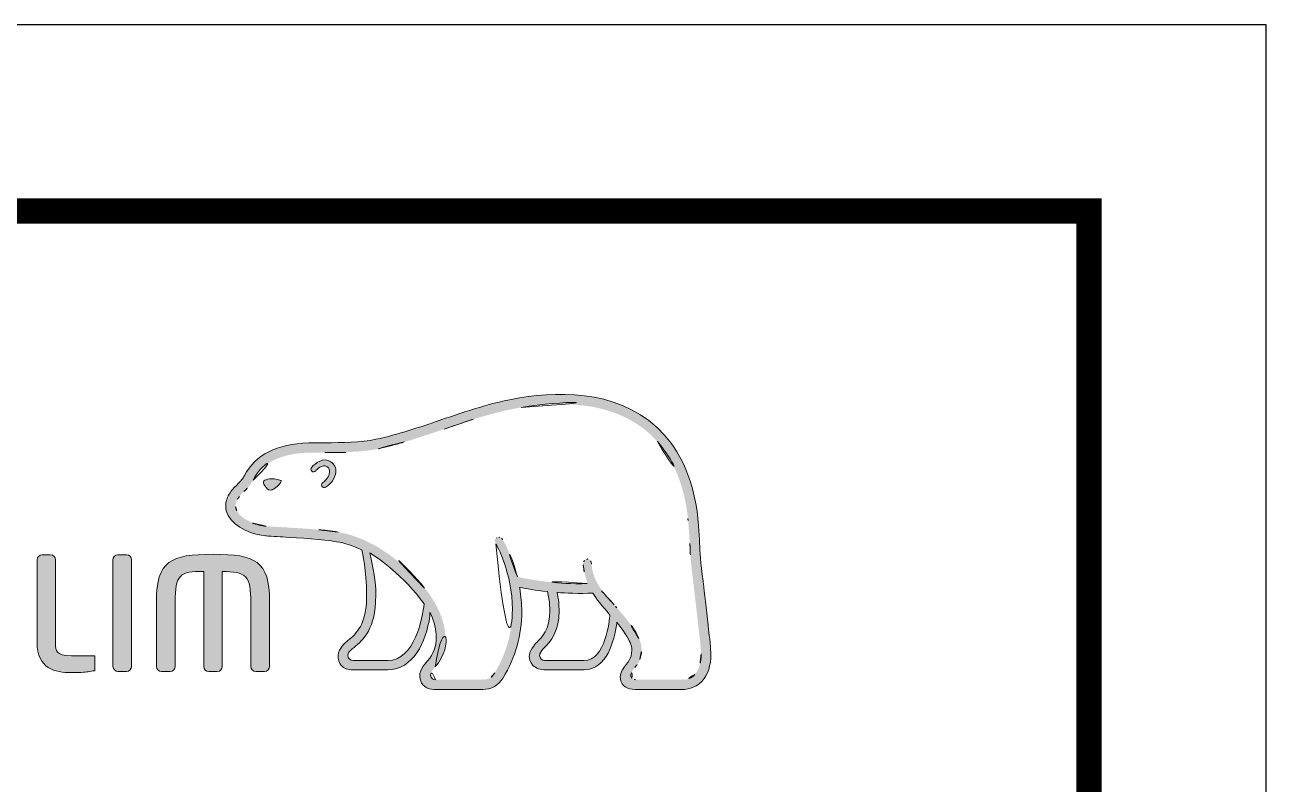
# Model space of a CAD drawing. Extents: x 16296675745 to 16296677675, y -37409619395 to -37409618123.
# Drawn here: x 16296677055 to 16296677128.8, y -37409618278.3 to -37409618233.2 of the extents above; entities that cross this region are included whole.
import ezdxf

# ---------------------------------------------------------------- set-up
doc = ezdxf.new("R2010")
doc.units = 0
doc.header["$LTSCALE"] = 10
doc.header["$MEASUREMENT"] = 0
doc.layers.get('0').update_dxf_attribs({"linetype": 'CONTINUOUS'})
doc.layers.add('레이어 1', color=7, linetype='CONTINUOUS', lineweight=0)

msp = doc.modelspace()

# ---------------------------------------------------------------- hatches: boundary and pattern name
at = {"layer": '레이어 1'}
h = msp.add_hatch(color=5, dxfattribs=at)
h.dxf.hatch_style = 1
edge = h.paths.add_edge_path(flags=16)
edge.add_spline(control_points=[(16296677094.864759, -37409618271.810341), (16296677094.58123, -37409618272.124207), (16296677094.22492, -37409618272.127022), (16296677094.209511, -37409618272.127022), (16296677094.209511, -37409618272.127022), (16296677091.355301, -37409618272.127022), (16296677091.355301, -37409618272.127022), (16296677091.250429, -37409618272.127022), (16296677091.1703, -37409618272.100723), (16296677091.11841, -37409618272.0495), (16296677091.0751, -37409618272.007072), (16296677091.05406, -37409618271.942543), (16296677091.05406, -37409618271.862587), (16296677091.05406, -37409618271.70163), (16296677091.171551, -37409618271.553642), (16296677091.296379, -37409618271.396538), (16296677091.412109, -37409618271.247864), (16296677091.522051, -37409618271.10688), (16296677091.58359, -37409618270.93364), (16296677091.73982, -37409618270.513184), (16296677091.72386, -37409618270.064636), (16296677091.5373, -37409618269.669434), (16296677091.200279, -37409618268.954376), (16296677090.700239, -37409618268.392593), (16296677090.21559, -37409618267.849716), (16296677090.21559, -37409618267.849716), (16296677090.05146, -37409618267.669479), (16296677090.05146, -37409618267.667717), (16296677089.42145, -37409618266.965683), (16296677088.770399, -37409618266.239388), (16296677088.71904, -37409618265.254677), (16296677088.707291, -37409618265.0597), (16296677088.61717, -37409618264.941872), (16296677088.4918, -37409618264.947144), (16296677088.4918, -37409618264.947144), (16296677088.30715, -37409618265.035843), (16296677088.303129, -37409618265.035843), (16296677088.253151, -37409618265.090919), (16296677088.225281, -37409618265.172951), (16296677088.225281, -37409618265.267311), (16296677088.225281, -37409618265.267311), (16296677088.226851, -37409618265.300613), (16296677088.226851, -37409618265.300972), (16296677088.2521, -37409618265.656914), (16296677088.336969, -37409618266.006187), (16296677088.486191, -37409618266.368782), (16296677088.486191, -37409618266.368782), (16296677088.50075, -37409618266.405273), (16296677088.50075, -37409618266.405273), (16296677088.50075, -37409618266.405273), (16296677088.462151, -37409618266.406662), (16296677088.462151, -37409618266.406662), (16296677086.629829, -37409618266.479263), (16296677084.833469, -37409618266.133492), (16296677084.30517, -37409618266.006187), (16296677083.97937, -37409618264.695343), (16296677083.450911, -37409618263.826347), (16296677083.42811, -37409618263.789528), (16296677083.387079, -37409618263.721497), (16296677083.321501, -37409618263.669228), (16296677083.258381, -37409618263.650993), (16296677083.258381, -37409618263.650993), (16296677083.104071, -37409618263.674141), (16296677083.08514, -37409618263.676598), (16296677083.07217, -37409618263.695877), (16296677083.04516, -37409618263.732353), (16296677082.98554, -37409618263.812317), (16296677082.98554, -37409618263.812317), (16296677082.978201, -37409618263.876488), (16296677082.978201, -37409618263.876488), (16296677082.978201, -37409618263.876488), (16296677083.02692, -37409618264.049019), (16296677083.02692, -37409618264.049019), (16296677083.0669, -37409618264.118111), (16296677084.00778, -37409618265.766327), (16296677084.00778, -37409618267.949333), (16296677084.00778, -37409618269.295952), (16296677083.65394, -37409618270.56646), (16296677082.956091, -37409618271.725143), (16296677082.789339, -37409618272.003212), (16296677082.569639, -37409618272.127022), (16296677082.242809, -37409618272.127022), (16296677082.242809, -37409618272.127022), (16296677079.42926, -37409618272.127022), (16296677079.42926, -37409618272.127022), (16296677079.335991, -37409618272.127022), (16296677079.141359, -37409618272.061432), (16296677079.141359, -37409618271.858017), (16296677079.141359, -37409618271.745811), (16296677079.24534, -37409618271.561699), (16296677079.418591, -37409618271.367783), (16296677080.59107, -37409618270.062187), (16296677079.914631, -37409618268.022957), (16296677078.790159, -37409618266.679497), (16296677077.704081, -37409618265.383728), (16296677075.931549, -37409618263.753036), (16296677073.65563, -37409618263.348), (16296677072.849051, -37409618263.207047), (16296677071.523661, -37409618263.128502), (16296677070.45318, -37409618263.064987), (16296677070.45318, -37409618263.064987), (16296677069.371161, -37409618263.000832), (16296677069.371161, -37409618263.000832), (16296677068.815849, -37409618262.958397), (16296677067.898121, -37409618262.616837), (16296677067.618799, -37409618262.08799), (16296677067.50079, -37409618261.86882), (16296677067.51412, -37409618261.6465), (16296677067.66209, -37409618261.390846), (16296677067.755211, -37409618261.236557), (16296677067.883039, -37409618261.103996), (16296677068.043831, -37409618260.942673), (16296677068.221609, -37409618260.762779), (16296677068.404499, -37409618260.576569), (16296677068.54689, -37409618260.331093), (16296677068.54689, -37409618260.331093), (16296677068.58773, -37409618260.254303), (16296677068.58773, -37409618260.254303), (16296677069.131121, -37409618259.214867), (16296677070.25049, -37409618258.666039), (16296677071.916059, -37409618258.621857), (16296677071.916059, -37409618258.621857), (16296677072.855379, -37409618258.611343), (16296677072.855379, -37409618258.611343), (16296677073.88673, -37409618258.606087), (16296677075.056971, -37409618258.600121), (16296677076.01852, -37409618258.393211), (16296677077.368999, -37409618258.102852), (16296677078.72386, -37409618257.639954), (16296677079.919519, -37409618257.23246), (16296677079.919519, -37409618257.23246), (16296677079.95775, -37409618257.219841), (16296677079.95775, -37409618257.219841), (16296677081.436581, -37409618256.714149), (16296677082.96591, -37409618256.191261), (16296677084.529249, -37409618255.936684), (16296677087.0312, -37409618255.52253), (16296677090.46701, -37409618255.536201), (16296677092.62863, -37409618257.962929), (16296677093.627741, -37409618259.086487), (16296677094.24317, -37409618260.631622), (16296677094.454981, -37409618262.556534), (16296677094.454981, -37409618262.556534), (16296677094.44693, -37409618262.550209), (16296677094.439541, -37409618262.543556), (16296677094.45672, -37409618262.581749), (16296677094.47287, -37409618262.797798), (16296677094.561939, -37409618264.022377), (16296677094.58754, -37409618264.611168), (16296677094.614559, -37409618265.219948), (16296677094.76849, -37409618266.34951), (16296677094.76849, -37409618266.34951), (16296677095.204741, -37409618270.127052), (16296677095.204741, -37409618270.127052), (16296677095.204741, -37409618270.127052), (16296677095.2307, -37409618270.586113), (16296677095.2307, -37409618270.586113), (16296677095.2307, -37409618271.128273), (16296677095.10796, -37409618271.540321), (16296677094.864759, -37409618271.810341)], knot_values=[0, 0, 0, 0, 1, 1, 1, 2, 2, 2, 3, 3, 3, 4, 4, 4, 5, 5, 5, 6, 6, 6, 7, 7, 7, 8, 8, 8, 9, 9, 9, 10, 10, 10, 11, 11, 11, 12, 12, 12, 13, 13, 13, 14, 14, 14, 15, 15, 15, 16, 16, 16, 17, 17, 17, 18, 18, 18, 19, 19, 19, 20, 20, 20, 21, 21, 21, 22, 22, 22, 23, 23, 23, 24, 24, 24, 25, 25, 25, 26, 26, 26, 27, 27, 27, 28, 28, 28, 29, 29, 29, 30, 30, 30, 31, 31, 31, 32, 32, 32, 33, 33, 33, 34, 34, 34, 35, 35, 35, 36, 36, 36, 37, 37, 37, 38, 38, 38, 39, 39, 39, 40, 40, 40, 41, 41, 41, 42, 42, 42, 43, 43, 43, 44, 44, 44, 45, 45, 45, 46, 46, 46, 47, 47, 47, 48, 48, 48, 49, 49, 49, 50, 50, 50, 51, 51, 51, 52, 52, 52, 53, 53, 53, 53], degree=3, periodic=0)
edge = h.paths.add_edge_path(flags=16)
edge.add_spline(control_points=[(16296677088.266661, -37409618270.99395), (16296677088.266661, -37409618270.99395), (16296677085.938299, -37409618270.99395), (16296677085.938299, -37409618270.99395), (16296677085.766109, -37409618270.99395), (16296677085.630051, -37409618270.856483), (16296677085.630051, -37409618270.681129), (16296677085.630051, -37409618270.558746), (16296677085.7363, -37409618270.403053), (16296677085.83679, -37409618270.296089), (16296677086.310381, -37409618269.842659), (16296677086.79484, -37409618269.218452), (16296677086.79484, -37409618268.033493), (16296677086.79484, -37409618268.033493), (16296677086.76486, -37409618267.495193), (16296677086.76486, -37409618267.493103), (16296677086.76486, -37409618267.493103), (16296677086.679279, -37409618266.969513), (16296677086.679279, -37409618266.969513), (16296677086.679279, -37409618266.969513), (16296677086.673321, -37409618266.936531), (16296677086.673321, -37409618266.936531), (16296677086.673321, -37409618266.936531), (16296677086.70768, -37409618266.939003), (16296677086.70768, -37409618266.939003), (16296677087.14184, -37409618266.970207), (16296677087.986641, -37409618267.017212), (16296677088.793209, -37409618266.978981), (16296677088.997999, -37409618267.304764), (16296677089.327999, -37409618267.723824), (16296677089.809839, -37409618268.28212), (16296677089.787729, -37409618268.559868), (16296677089.557699, -37409618270.99395), (16296677088.266661, -37409618270.99395)], knot_values=[0, 0, 0, 0, 1, 1, 1, 2, 2, 2, 3, 3, 3, 4, 4, 4, 5, 5, 5, 6, 6, 6, 7, 7, 7, 8, 8, 8, 9, 9, 9, 10, 10, 10, 11, 11, 11, 11], degree=3, periodic=0)
edge = h.paths.add_edge_path(flags=16)
edge.add_spline(control_points=[(16296677076.583469, -37409618270.99395), (16296677076.583469, -37409618270.99395), (16296677074.5397, -37409618270.99395), (16296677074.5397, -37409618270.99395), (16296677074.38645, -37409618270.99395), (16296677074.221621, -37409618270.867699), (16296677074.221621, -37409618270.681129), (16296677074.221621, -37409618270.567886), (16296677074.31665, -37409618270.427597), (16296677074.489901, -37409618270.288368), (16296677075.007151, -37409618269.87632), (16296677075.79093, -37409618269.2528), (16296677075.875799, -37409618267.531288), (16296677075.875799, -37409618267.531288), (16296677075.887541, -37409618267.061729), (16296677075.887541, -37409618267.061729), (16296677075.887541, -37409618266.329514), (16296677075.719749, -37409618265.445457), (16296677075.560551, -37409618264.655357), (16296677075.560551, -37409618264.655357), (16296677075.53458, -37409618264.574707), (16296677075.53458, -37409618264.574707), (16296677075.53458, -37409618264.574707), (16296677075.60157, -37409618264.626961), (16296677075.60157, -37409618264.626961), (16296677075.9063, -37409618264.814568), (16296677077.57556, -37409618265.945869), (16296677078.76018, -37409618267.617241), (16296677078.66198, -37409618268.408363), (16296677078.21591, -37409618270.99395), (16296677076.583469, -37409618270.99395)], knot_values=[0, 0, 0, 0, 1, 1, 1, 2, 2, 2, 3, 3, 3, 4, 4, 4, 5, 5, 5, 6, 6, 6, 7, 7, 7, 8, 8, 8, 9, 9, 9, 10, 10, 10, 10], degree=3, periodic=0)
edge = h.paths.add_edge_path()
edge.add_spline(control_points=[(16296677095.78163, -37409618270.069908), (16296677095.780899, -37409618270.064636), (16296677095.347469, -37409618266.270958), (16296677095.347469, -37409618266.270958), (16296677095.187019, -37409618265.137199), (16296677095.163879, -37409618264.532623), (16296677095.143021, -37409618263.99678), (16296677095.143021, -37409618263.99678), (16296677095.03573, -37409618262.499001), (16296677095.03573, -37409618262.497948), (16296677094.80743, -37409618260.447868), (16296677094.14394, -37409618258.791939), (16296677093.062771, -37409618257.581032), (16296677090.727221, -37409618254.956863), (16296677087.08135, -37409618254.929153), (16296677084.432989, -37409618255.365761), (16296677082.8088, -37409618255.634392), (16296677081.25633, -37409618256.164284), (16296677079.75539, -37409618256.677673), (16296677079.75539, -37409618256.677673), (16296677079.70701, -37409618256.694847), (16296677079.70701, -37409618256.694847), (16296677078.53364, -37409618257.094971), (16296677077.20207, -37409618257.550529), (16296677075.895439, -37409618257.828941), (16296677074.99769, -37409618258.020767), (16296677073.8734, -37409618258.029549), (16296677072.88026, -37409618258.034813), (16296677072.88026, -37409618258.034813), (16296677071.897301, -37409618258.04673), (16296677071.897301, -37409618258.04673), (16296677070.00853, -37409618258.093384), (16296677068.722031, -37409618258.747414), (16296677068.072229, -37409618259.989883), (16296677068.072229, -37409618259.989883), (16296677068.04295, -37409618260.04351), (16296677068.04295, -37409618260.04351), (16296677067.935459, -37409618260.23185), (16296677067.776079, -37409618260.391762), (16296677067.63335, -37409618260.534843), (16296677067.476061, -37409618260.693352), (16296677067.2988, -37409618260.871132), (16296677067.163429, -37409618261.101181), (16296677067.027531, -37409618261.331596), (16296677066.95899, -37409618261.56514), (16296677066.95899, -37409618261.794479), (16296677066.95899, -37409618261.987358), (16296677067.00737, -37409618262.176727), (16296677067.10453, -37409618262.357674), (16296677067.50605, -37409618263.115868), (16296677068.651381, -37409618263.525093), (16296677069.33485, -37409618263.573837), (16296677069.33485, -37409618263.573837), (16296677070.34096, -37409618263.636978), (16296677070.364981, -37409618263.639076), (16296677071.37093, -37409618263.695877), (16296677072.748581, -37409618263.77549), (16296677073.552879, -37409618263.917519), (16296677074.023149, -37409618264.000633), (16296677074.557581, -37409618264.169296), (16296677075.04994, -37409618264.401123), (16296677075.085011, -37409618264.528763), (16296677075.340651, -37409618265.665337), (16296677075.340651, -37409618267.062439), (16296677075.340651, -37409618267.062439), (16296677075.32979, -37409618267.505707), (16296677075.32979, -37409618267.505707), (16296677075.255619, -37409618268.97892), (16296677074.61334, -37409618269.493721), (16296677074.142719, -37409618269.870361), (16296677074.09502, -37409618269.90789), (16296677073.675619, -37409618270.256111), (16296677073.645451, -37409618270.675179), (16296677073.624069, -37409618270.912239), (16296677073.69191, -37409618271.128273), (16296677073.83588, -37409618271.283623), (16296677073.99192, -37409618271.451942), (16296677074.22917, -37409618271.537148), (16296677074.5397, -37409618271.537148), (16296677074.5397, -37409618271.537148), (16296677076.583469, -37409618271.537148), (16296677076.583469, -37409618271.537148), (16296677078.113171, -37409618271.537148), (16296677078.86993, -37409618269.890007), (16296677079.100149, -37409618268.346992), (16296677079.100149, -37409618268.346992), (16296677079.104891, -37409618268.129921), (16296677079.104891, -37409618268.129921), (16296677079.104891, -37409618268.129921), (16296677079.16802, -37409618268.238617), (16296677079.16802, -37409618268.238617), (16296677079.36421, -37409618268.675217), (16296677079.482241, -37409618269.197052), (16296677079.482241, -37409618269.590149), (16296677079.482241, -37409618270.141792), (16296677079.31144, -37409618270.623627), (16296677078.987049, -37409618270.982719), (16296677078.90518, -37409618271.063744), (16296677078.496099, -37409618271.487709), (16296677078.496099, -37409618271.910988), (16296677078.496099, -37409618271.910988), (16296677078.49979, -37409618271.980782), (16296677078.49979, -37409618271.980782), (16296677078.557819, -37409618272.480858), (16296677078.9625, -37409618272.704231), (16296677079.33844, -37409618272.704231), (16296677079.33844, -37409618272.704231), (16296677082.242809, -37409618272.704231), (16296677082.242809, -37409618272.704231), (16296677082.767071, -37409618272.704231), (16296677083.1849, -37409618272.468208), (16296677083.453341, -37409618272.022873), (16296677084.19244, -37409618270.795807), (16296677084.56695, -37409618269.463219), (16296677084.56695, -37409618268.063293), (16296677084.56695, -37409618267.626343), (16296677084.525749, -37409618267.159927), (16296677084.445089, -37409618266.675987), (16296677084.445089, -37409618266.675987), (16296677084.43808, -37409618266.637413), (16296677084.43808, -37409618266.637413), (16296677084.43808, -37409618266.637413), (16296677084.47665, -37409618266.645477), (16296677084.47665, -37409618266.645477), (16296677084.82609, -37409618266.713158), (16296677085.38825, -37409618266.810654), (16296677086.082939, -37409618266.885689), (16296677086.082939, -37409618266.885689), (16296677086.10313, -37409618266.888153), (16296677086.10313, -37409618266.888153), (16296677086.10313, -37409618266.888153), (16296677086.196581, -37409618267.420502), (16296677086.196581, -37409618267.420502), (16296677086.196581, -37409618267.420502), (16296677086.217079, -37409618267.54673), (16296677086.217079, -37409618267.548843), (16296677086.217079, -37409618267.548843), (16296677086.244789, -37409618268.019814), (16296677086.244789, -37409618268.019814), (16296677086.244789, -37409618269.15007), (16296677085.73138, -37409618269.641724), (16296677085.4554, -37409618269.905434), (16296677085.45154, -37409618269.908943), (16296677085.0665, -37409618270.300293), (16296677085.024771, -37409618270.647469), (16296677085.024771, -37409618270.647469), (16296677085.01144, -37409618270.754089), (16296677085.01144, -37409618270.754089), (16296677085.01144, -37409618270.863152), (16296677085.03948, -37409618271.077057), (16296677085.230261, -37409618271.274147), (16296677085.398239, -37409618271.44915), (16296677085.658279, -37409618271.537148), (16296677086.004049, -37409618271.537148), (16296677086.004049, -37409618271.537148), (16296677088.266661, -37409618271.537148), (16296677088.266661, -37409618271.537148), (16296677089.64081, -37409618271.537148), (16296677090.05444, -37409618269.790062), (16296677090.221189, -37409618268.810944), (16296677090.221189, -37409618268.810944), (16296677090.22892, -37409618268.709953), (16296677090.22892, -37409618268.709953), (16296677090.22892, -37409618268.709953), (16296677090.28326, -37409618268.783943), (16296677090.28326, -37409618268.783943), (16296677090.600109, -37409618269.188637), (16296677090.878019, -37409618269.638557), (16296677091.011789, -37409618269.918419), (16296677091.082109, -37409618270.063927), (16296677091.119989, -37409618270.225609), (16296677091.119989, -37409618270.387627), (16296677091.119989, -37409618270.387627), (16296677091.06879, -37409618270.715157), (16296677091.06879, -37409618270.715157), (16296677091.015841, -37409618270.892952), (16296677090.894501, -37409618271.056717), (16296677090.775801, -37409618271.215233), (16296677090.601669, -37409618271.441422), (16296677090.422119, -37409618271.676033), (16296677090.422119, -37409618271.960777), (16296677090.422119, -37409618271.960777), (16296677090.438971, -37409618272.117538), (16296677090.438971, -37409618272.117538), (16296677090.521709, -37409618272.495567), (16296677090.828051, -37409618272.704231), (16296677091.30094, -37409618272.704231), (16296677091.30094, -37409618272.704231), (16296677094.208111, -37409618272.704231), (16296677094.208111, -37409618272.704231), (16296677094.27191, -37409618272.704231), (16296677094.84004, -37409618272.690208), (16296677095.28504, -37409618272.208717), (16296677095.64028, -37409618271.824028), (16296677095.81283, -37409618271.295174), (16296677095.81283, -37409618270.593117), (16296677095.81283, -37409618270.593117), (16296677095.781969, -37409618270.072357), (16296677095.78163, -37409618270.069908)], knot_values=[0, 0, 0, 0, 1, 1, 1, 2, 2, 2, 3, 3, 3, 4, 4, 4, 5, 5, 5, 6, 6, 6, 7, 7, 7, 8, 8, 8, 9, 9, 9, 10, 10, 10, 11, 11, 11, 12, 12, 12, 13, 13, 13, 14, 14, 14, 15, 15, 15, 16, 16, 16, 17, 17, 17, 18, 18, 18, 19, 19, 19, 20, 20, 20, 21, 21, 21, 22, 22, 22, 23, 23, 23, 24, 24, 24, 25, 25, 25, 26, 26, 26, 27, 27, 27, 28, 28, 28, 29, 29, 29, 30, 30, 30, 31, 31, 31, 32, 32, 32, 33, 33, 33, 34, 34, 34, 35, 35, 35, 36, 36, 36, 37, 37, 37, 38, 38, 38, 39, 39, 39, 40, 40, 40, 41, 41, 41, 42, 42, 42, 43, 43, 43, 44, 44, 44, 45, 45, 45, 46, 46, 46, 47, 47, 47, 48, 48, 48, 49, 49, 49, 50, 50, 50, 51, 51, 51, 52, 52, 52, 53, 53, 53, 54, 54, 54, 55, 55, 55, 56, 56, 56, 57, 57, 57, 58, 58, 58, 59, 59, 59, 60, 60, 60, 61, 61, 61, 62, 62, 62, 63, 63, 63, 64, 64, 64, 65, 65, 65, 66, 66, 66, 66], degree=3, periodic=0)
edge = h.paths.add_edge_path(flags=0)
edge.add_spline(control_points=[(16296677069.28541, -37409618260.258842), (16296677069.28541, -37409618260.258842), (16296677069.70833, -37409618260.067734), (16296677070.23226, -37409618260.269707), (16296677070.23226, -37409618260.269707), (16296677070.297131, -37409618260.297417), (16296677070.21262, -37409618260.417007), (16296677069.9575, -37409618260.759972), (16296677069.70606, -37409618260.833977), (16296677069.70606, -37409618260.833977), (16296677069.70606, -37409618260.833977), (16296677069.52389, -37409618260.89814), (16296677069.42149, -37409618260.773987), (16296677069.214581, -37409618260.531326), (16296677069.208269, -37409618260.390007), (16296677069.208269, -37409618260.390007), (16296677069.208269, -37409618260.390007), (16296677069.186871, -37409618260.285149), (16296677069.28541, -37409618260.258842)], knot_values=[0, 0, 0, 0, 1, 1, 1, 2, 2, 2, 3, 3, 3, 4, 4, 4, 5, 5, 5, 6, 6, 6, 6], degree=3, periodic=0)
edge = h.paths.add_edge_path(flags=0)
edge.add_spline(control_points=[(16296677072.07633, -37409618259.481033), (16296677072.01302, -37409618259.550117), (16296677072.00812, -37409618259.665154), (16296677072.07633, -37409618259.725807), (16296677072.14156, -37409618259.784721), (16296677072.254641, -37409618259.769287), (16296677072.31777, -37409618259.699867), (16296677072.351431, -37409618259.665154), (16296677072.69861, -37409618259.25309), (16296677072.9981, -37409618259.463837), (16296677073.1075, -37409618259.542412), (16296677073.15275, -37409618259.653923), (16296677073.13662, -37409618259.798042), (16296677073.111019, -37409618260.029137), (16296677072.910601, -37409618260.291473), (16296677072.77051, -37409618260.381233), (16296677072.692129, -37409618260.428932), (16296677072.640409, -37409618260.531326), (16296677072.67757, -37409618260.614098), (16296677072.714399, -37409618260.696503), (16296677072.81925, -37409618260.721062), (16296677072.90341, -37409618260.68177), (16296677073.15414, -37409618260.561836), (16296677073.470301, -37409618260.161362), (16296677073.513611, -37409618259.787888), (16296677073.542351, -37409618259.527679), (16296677073.42557, -37409618259.315163), (16296677073.217621, -37409618259.171753), (16296677072.77051, -37409618258.85437), (16296677072.26376, -37409618259.27903), (16296677072.07633, -37409618259.481033)], knot_values=[0, 0, 0, 0, 1, 1, 1, 2, 2, 2, 3, 3, 3, 4, 4, 4, 5, 5, 5, 6, 6, 6, 7, 7, 7, 8, 8, 8, 9, 9, 9, 10, 10, 10, 10], degree=3, periodic=0)
edge = h.paths.add_edge_path(flags=0)
edge.add_spline(control_points=[(16296677072.019159, -37409618259.790688), (16296677072.019159, -37409618259.790688), (16296677072.019159, -37409618259.790688), (16296677072.019159, -37409618259.790688), (16296677072.019159, -37409618259.790688), (16296677072.019159, -37409618259.790688), (16296677072.019159, -37409618259.790688)], knot_values=[0, 0, 0, 0, 1, 1, 1, 2, 2, 2, 2], degree=3, periodic=0)
h = msp.add_hatch(color=5, dxfattribs=at)
h.dxf.hatch_style = 2
edge = h.paths.add_edge_path()
edge.add_spline(control_points=[(16296677072.07633, -37409618259.481033), (16296677072.01302, -37409618259.550117), (16296677072.00812, -37409618259.665154), (16296677072.07633, -37409618259.725807), (16296677072.14156, -37409618259.784721), (16296677072.254641, -37409618259.769287), (16296677072.31777, -37409618259.699867), (16296677072.351431, -37409618259.665154), (16296677072.69861, -37409618259.25309), (16296677072.9981, -37409618259.463837), (16296677073.1075, -37409618259.542412), (16296677073.15275, -37409618259.653923), (16296677073.13662, -37409618259.798042), (16296677073.111019, -37409618260.029137), (16296677072.910601, -37409618260.291473), (16296677072.77051, -37409618260.381233), (16296677072.692129, -37409618260.428932), (16296677072.640409, -37409618260.531326), (16296677072.67757, -37409618260.614098), (16296677072.714399, -37409618260.696503), (16296677072.81925, -37409618260.721062), (16296677072.90341, -37409618260.68177), (16296677073.15414, -37409618260.561836), (16296677073.470301, -37409618260.161362), (16296677073.513611, -37409618259.787888), (16296677073.542351, -37409618259.527679), (16296677073.42557, -37409618259.315163), (16296677073.217621, -37409618259.171753), (16296677072.77051, -37409618258.85437), (16296677072.26376, -37409618259.27903), (16296677072.07633, -37409618259.481033)], knot_values=[0, 0, 0, 0, 1, 1, 1, 2, 2, 2, 3, 3, 3, 4, 4, 4, 5, 5, 5, 6, 6, 6, 7, 7, 7, 8, 8, 8, 9, 9, 9, 10, 10, 10, 10], degree=3, periodic=0)
h = msp.add_hatch(color=5, dxfattribs=at)
h.dxf.hatch_style = 2
edge = h.paths.add_edge_path()
edge.add_spline(control_points=[(16296677069.28541, -37409618260.258842), (16296677069.28541, -37409618260.258842), (16296677069.70833, -37409618260.067734), (16296677070.23226, -37409618260.269707), (16296677070.23226, -37409618260.269707), (16296677070.297131, -37409618260.297417), (16296677070.21262, -37409618260.417007), (16296677069.9575, -37409618260.759972), (16296677069.70606, -37409618260.833977), (16296677069.70606, -37409618260.833977), (16296677069.70606, -37409618260.833977), (16296677069.52389, -37409618260.89814), (16296677069.42149, -37409618260.773987), (16296677069.214581, -37409618260.531326), (16296677069.208269, -37409618260.390007), (16296677069.208269, -37409618260.390007), (16296677069.208269, -37409618260.390007), (16296677069.186871, -37409618260.285149), (16296677069.28541, -37409618260.258842)], knot_values=[0, 0, 0, 0, 1, 1, 1, 2, 2, 2, 3, 3, 3, 4, 4, 4, 5, 5, 5, 6, 6, 6, 6], degree=3, periodic=0)
h = msp.add_hatch(color=5, dxfattribs=at)
h.dxf.hatch_style = 2
edge = h.paths.add_edge_path()
edge.add_spline(control_points=[(16296677056.05484, -37409618264.69886), (16296677055.88459, -37409618264.69886), (16296677055.74029, -37409618264.839478), (16296677055.74029, -37409618265.006393), (16296677055.74029, -37409618265.006393), (16296677055.74029, -37409618269.900543), (16296677055.74029, -37409618269.900543), (16296677055.74029, -37409618271.496483), (16296677056.82951, -37409618271.70163), (16296677057.77775, -37409618271.70163), (16296677058.473511, -37409618271.70163), (16296677058.65201, -37409618271.672157), (16296677058.858021, -37409618271.637787), (16296677058.858021, -37409618271.637787), (16296677058.978149, -37409618271.618874), (16296677058.978149, -37409618271.618874), (16296677058.976391, -37409618271.619583), (16296677059.137171, -37409618271.599586), (16296677059.137171, -37409618271.599586), (16296677059.137171, -37409618271.599586), (16296677059.184879, -37409618271.593269), (16296677059.184879, -37409618271.593269), (16296677059.184879, -37409618271.593269), (16296677059.184879, -37409618270.709541), (16296677059.184879, -37409618270.709541), (16296677059.184879, -37409618270.709541), (16296677057.788271, -37409618270.709541), (16296677057.788271, -37409618270.709541), (16296677056.843531, -37409618270.709541), (16296677056.843531, -37409618270.352913), (16296677056.843531, -37409618270.00679), (16296677056.843531, -37409618270.00679), (16296677056.843531, -37409618265.006393), (16296677056.843531, -37409618265.006393), (16296677056.843531, -37409618264.839478), (16296677056.700451, -37409618264.69886), (16296677056.53072, -37409618264.69886), (16296677056.53072, -37409618264.69886), (16296677056.05484, -37409618264.69886), (16296677056.05484, -37409618264.69886)], knot_values=[0, 0, 0, 0, 1, 1, 1, 2, 2, 2, 3, 3, 3, 4, 4, 4, 5, 5, 5, 6, 6, 6, 7, 7, 7, 8, 8, 8, 9, 9, 9, 10, 10, 10, 11, 11, 11, 12, 12, 12, 13, 13, 13, 13], degree=3, periodic=0)
h = msp.add_hatch(color=5, dxfattribs=at)
h.dxf.hatch_style = 2
edge = h.paths.add_edge_path()
edge.add_spline(control_points=[(16296677060.550249, -37409618264.69886), (16296677060.366501, -37409618264.69886), (16296677060.256729, -37409618264.850693), (16296677060.256729, -37409618264.997276), (16296677060.256729, -37409618264.997276), (16296677060.256729, -37409618271.333076), (16296677060.256729, -37409618271.333076), (16296677060.256729, -37409618271.501732), (16296677060.388599, -37409618271.638847), (16296677060.550249, -37409618271.638847), (16296677060.550249, -37409618271.638847), (16296677061.06435, -37409618271.638847), (16296677061.06435, -37409618271.638847), (16296677061.248461, -37409618271.638847), (16296677061.3584, -37409618271.483856), (16296677061.3584, -37409618271.333076), (16296677061.3584, -37409618271.333076), (16296677061.3584, -37409618264.997276), (16296677061.3584, -37409618264.997276), (16296677061.3584, -37409618264.829987), (16296677061.22954, -37409618264.69886), (16296677061.06435, -37409618264.69886), (16296677061.06435, -37409618264.69886), (16296677060.550249, -37409618264.69886), (16296677060.550249, -37409618264.69886)], knot_values=[0, 0, 0, 0, 1, 1, 1, 2, 2, 2, 3, 3, 3, 4, 4, 4, 5, 5, 5, 6, 6, 6, 7, 7, 7, 8, 8, 8, 8], degree=3, periodic=0)
h = msp.add_hatch(color=5, dxfattribs=at)
h.dxf.hatch_style = 2
edge = h.paths.add_edge_path()
edge.add_spline(control_points=[(16296677062.840219, -37409618267.433456), (16296677062.840219, -37409618267.433456), (16296677062.840219, -37409618271.333076), (16296677062.840219, -37409618271.333076), (16296677062.840219, -37409618271.501732), (16296677062.972771, -37409618271.638847), (16296677063.13549, -37409618271.638847), (16296677063.13549, -37409618271.638847), (16296677063.657301, -37409618271.638847), (16296677063.657301, -37409618271.638847), (16296677063.84141, -37409618271.638847), (16296677063.951521, -37409618271.483856), (16296677063.951521, -37409618271.333076), (16296677063.951521, -37409618271.333076), (16296677063.951521, -37409618267.5299), (16296677063.951521, -37409618267.5299), (16296677063.951521, -37409618265.852943), (16296677064.235929, -37409618265.689873), (16296677065.654091, -37409618265.686012), (16296677065.654091, -37409618265.789124), (16296677065.654091, -37409618271.333076), (16296677065.654091, -37409618271.333076), (16296677065.654091, -37409618271.508057), (16296677065.779989, -37409618271.638847), (16296677065.946911, -37409618271.638847), (16296677065.946911, -37409618271.638847), (16296677066.45962, -37409618271.638847), (16296677066.45962, -37409618271.638847), (16296677066.643009, -37409618271.638847), (16296677066.75279, -37409618271.483856), (16296677066.75279, -37409618271.333076), (16296677066.75279, -37409618271.333076), (16296677066.75279, -37409618265.806297), (16296677066.75279, -37409618265.696892), (16296677067.416281, -37409618265.699333), (16296677067.882339, -37409618265.754044), (16296677068.134661, -37409618266.006187), (16296677068.400459, -37409618266.271637), (16296677068.45237, -37409618266.766823), (16296677068.45237, -37409618267.5299), (16296677068.45237, -37409618267.5299), (16296677068.45237, -37409618271.333076), (16296677068.45237, -37409618271.333076), (16296677068.45237, -37409618271.498596), (16296677068.587919, -37409618271.638847), (16296677068.74818, -37409618271.638847), (16296677068.74818, -37409618271.638847), (16296677069.27244, -37409618271.638847), (16296677069.27244, -37409618271.638847), (16296677069.454269, -37409618271.638847), (16296677069.56666, -37409618271.480347), (16296677069.56666, -37409618271.333076), (16296677069.56666, -37409618271.333076), (16296677069.56666, -37409618267.433456), (16296677069.56666, -37409618267.433456), (16296677069.56666, -37409618265.069878), (16296677068.728531, -37409618264.66938), (16296677066.209579, -37409618264.66938), (16296677063.681499, -37409618264.66938), (16296677062.840219, -37409618265.069878), (16296677062.840219, -37409618267.433456)], knot_values=[0, 0, 0, 0, 1, 1, 1, 2, 2, 2, 3, 3, 3, 4, 4, 4, 5, 5, 5, 6, 6, 6, 7, 7, 7, 8, 8, 8, 9, 9, 9, 10, 10, 10, 11, 11, 11, 12, 12, 12, 13, 13, 13, 14, 14, 14, 15, 15, 15, 16, 16, 16, 17, 17, 17, 18, 18, 18, 19, 19, 19, 20, 20, 20, 20], degree=3, periodic=0)

# ---------------------------------------------------------------- linework, layer by layer
at = {"color": 5}
msp.add_line((16296677076.49291, -37409618271.537148), (16296677076.49291, -37409618271.537148), dxfattribs=at)
at = {"ltscale": 0.5}
msp.add_lwpolyline([(16296676477.834841, -37409618710.177017), (16296677128.834841, -37409618710.177017), (16296677128.834841, -37409618233.177017), (16296676477.834841, -37409618233.177017)], close=True, dxfattribs=at)
at = {"color": 5, "linetype": 'ByBlock', "lineweight": 200, "const_width": 1.5}
msp.add_lwpolyline([(16296676488.30303, -37409618689.752296), (16296677118.30303, -37409618689.752296), (16296677118.30303, -37409618244.252296), (16296676488.30303, -37409618244.252296)], close=True, dxfattribs=at)
at = {"layer": '레이어 1', "color": 5}
for points, knots in [([(16296677095.78163, -37409618270.069908), (16296677095.780899, -37409618270.064636), (16296677095.347469, -37409618266.270958), (16296677095.347469, -37409618266.270958), (16296677095.187019, -37409618265.137199), (16296677095.163879, -37409618264.532623), (16296677095.143021, -37409618263.99678), (16296677095.143021, -37409618263.99678), (16296677095.03573, -37409618262.499001), (16296677095.03573, -37409618262.497948), (16296677094.80743, -37409618260.447868), (16296677094.14394, -37409618258.791939), (16296677093.062771, -37409618257.581032), (16296677090.727221, -37409618254.956863), (16296677087.08135, -37409618254.929153), (16296677084.432989, -37409618255.365761), (16296677082.8088, -37409618255.634392), (16296677081.25633, -37409618256.164284), (16296677079.75539, -37409618256.677673), (16296677079.75539, -37409618256.677673), (16296677079.70701, -37409618256.694847), (16296677079.70701, -37409618256.694847), (16296677078.53364, -37409618257.094971), (16296677077.20207, -37409618257.550529), (16296677075.895439, -37409618257.828941), (16296677074.99769, -37409618258.020767), (16296677073.8734, -37409618258.029549), (16296677072.88026, -37409618258.034813), (16296677072.88026, -37409618258.034813), (16296677071.897301, -37409618258.04673), (16296677071.897301, -37409618258.04673), (16296677070.00853, -37409618258.093384), (16296677068.722031, -37409618258.747414), (16296677068.072229, -37409618259.989883), (16296677068.072229, -37409618259.989883), (16296677068.04295, -37409618260.04351), (16296677068.04295, -37409618260.04351), (16296677067.935459, -37409618260.23185), (16296677067.776079, -37409618260.391762), (16296677067.63335, -37409618260.534843), (16296677067.476061, -37409618260.693352), (16296677067.2988, -37409618260.871132), (16296677067.163429, -37409618261.101181), (16296677067.027531, -37409618261.331596), (16296677066.95899, -37409618261.56514), (16296677066.95899, -37409618261.794479), (16296677066.95899, -37409618261.987358), (16296677067.00737, -37409618262.176727), (16296677067.10453, -37409618262.357674), (16296677067.50605, -37409618263.115868), (16296677068.651381, -37409618263.525093), (16296677069.33485, -37409618263.573837), (16296677069.33485, -37409618263.573837), (16296677070.34096, -37409618263.636978), (16296677070.364981, -37409618263.639076), (16296677071.37093, -37409618263.695877), (16296677072.748581, -37409618263.77549), (16296677073.552879, -37409618263.917519), (16296677074.023149, -37409618264.000633), (16296677074.557581, -37409618264.169296), (16296677075.04994, -37409618264.401123), (16296677075.085011, -37409618264.528763), (16296677075.340651, -37409618265.665337), (16296677075.340651, -37409618267.062439), (16296677075.340651, -37409618267.062439), (16296677075.32979, -37409618267.505707), (16296677075.32979, -37409618267.505707), (16296677075.255619, -37409618268.97892), (16296677074.61334, -37409618269.493721), (16296677074.142719, -37409618269.870361), (16296677074.09502, -37409618269.90789), (16296677073.675619, -37409618270.256111), (16296677073.645451, -37409618270.675179), (16296677073.624069, -37409618270.912239), (16296677073.69191, -37409618271.128273), (16296677073.83588, -37409618271.283623), (16296677073.99192, -37409618271.451942), (16296677074.22917, -37409618271.537148), (16296677074.5397, -37409618271.537148), (16296677074.5397, -37409618271.537148), (16296677076.583469, -37409618271.537148), (16296677076.583469, -37409618271.537148), (16296677078.113171, -37409618271.537148), (16296677078.86993, -37409618269.890007), (16296677079.100149, -37409618268.346992), (16296677079.100149, -37409618268.346992), (16296677079.104891, -37409618268.129921), (16296677079.104891, -37409618268.129921), (16296677079.104891, -37409618268.129921), (16296677079.16802, -37409618268.238617), (16296677079.16802, -37409618268.238617), (16296677079.36421, -37409618268.675217), (16296677079.482241, -37409618269.197052), (16296677079.482241, -37409618269.590149), (16296677079.482241, -37409618270.141792), (16296677079.31144, -37409618270.623627), (16296677078.987049, -37409618270.982719), (16296677078.90518, -37409618271.063744), (16296677078.496099, -37409618271.487709), (16296677078.496099, -37409618271.910988), (16296677078.496099, -37409618271.910988), (16296677078.49979, -37409618271.980782), (16296677078.49979, -37409618271.980782), (16296677078.557819, -37409618272.480858), (16296677078.9625, -37409618272.704231), (16296677079.33844, -37409618272.704231), (16296677079.33844, -37409618272.704231), (16296677082.242809, -37409618272.704231), (16296677082.242809, -37409618272.704231), (16296677082.767071, -37409618272.704231), (16296677083.1849, -37409618272.468208), (16296677083.453341, -37409618272.022873), (16296677084.19244, -37409618270.795807), (16296677084.56695, -37409618269.463219), (16296677084.56695, -37409618268.063293), (16296677084.56695, -37409618267.626343), (16296677084.525749, -37409618267.159927), (16296677084.445089, -37409618266.675987), (16296677084.445089, -37409618266.675987), (16296677084.43808, -37409618266.637413), (16296677084.43808, -37409618266.637413), (16296677084.43808, -37409618266.637413), (16296677084.47665, -37409618266.645477), (16296677084.47665, -37409618266.645477), (16296677084.82609, -37409618266.713158), (16296677085.38825, -37409618266.810654), (16296677086.082939, -37409618266.885689), (16296677086.082939, -37409618266.885689), (16296677086.10313, -37409618266.888153), (16296677086.10313, -37409618266.888153), (16296677086.10313, -37409618266.888153), (16296677086.196581, -37409618267.420502), (16296677086.196581, -37409618267.420502), (16296677086.196581, -37409618267.420502), (16296677086.217079, -37409618267.54673), (16296677086.217079, -37409618267.548843), (16296677086.217079, -37409618267.548843), (16296677086.244789, -37409618268.019814), (16296677086.244789, -37409618268.019814), (16296677086.244789, -37409618269.15007), (16296677085.73138, -37409618269.641724), (16296677085.4554, -37409618269.905434), (16296677085.45154, -37409618269.908943), (16296677085.0665, -37409618270.300293), (16296677085.024771, -37409618270.647469), (16296677085.024771, -37409618270.647469), (16296677085.01144, -37409618270.754089), (16296677085.01144, -37409618270.754089), (16296677085.01144, -37409618270.863152), (16296677085.03948, -37409618271.077057), (16296677085.230261, -37409618271.274147), (16296677085.398239, -37409618271.44915), (16296677085.658279, -37409618271.537148), (16296677086.004049, -37409618271.537148), (16296677086.004049, -37409618271.537148), (16296677088.266661, -37409618271.537148), (16296677088.266661, -37409618271.537148), (16296677089.64081, -37409618271.537148), (16296677090.05444, -37409618269.790062), (16296677090.221189, -37409618268.810944), (16296677090.221189, -37409618268.810944), (16296677090.22892, -37409618268.709953), (16296677090.22892, -37409618268.709953), (16296677090.22892, -37409618268.709953), (16296677090.28326, -37409618268.783943), (16296677090.28326, -37409618268.783943), (16296677090.600109, -37409618269.188637), (16296677090.878019, -37409618269.638557), (16296677091.011789, -37409618269.918419), (16296677091.082109, -37409618270.063927), (16296677091.119989, -37409618270.225609), (16296677091.119989, -37409618270.387627), (16296677091.119989, -37409618270.387627), (16296677091.06879, -37409618270.715157), (16296677091.06879, -37409618270.715157), (16296677091.015841, -37409618270.892952), (16296677090.894501, -37409618271.056717), (16296677090.775801, -37409618271.215233), (16296677090.601669, -37409618271.441422), (16296677090.422119, -37409618271.676033), (16296677090.422119, -37409618271.960777), (16296677090.422119, -37409618271.960777), (16296677090.438971, -37409618272.117538), (16296677090.438971, -37409618272.117538), (16296677090.521709, -37409618272.495567), (16296677090.828051, -37409618272.704231), (16296677091.30094, -37409618272.704231), (16296677091.30094, -37409618272.704231), (16296677094.208111, -37409618272.704231), (16296677094.208111, -37409618272.704231), (16296677094.27191, -37409618272.704231), (16296677094.84004, -37409618272.690208), (16296677095.28504, -37409618272.208717), (16296677095.64028, -37409618271.824028), (16296677095.81283, -37409618271.295174), (16296677095.81283, -37409618270.593117), (16296677095.81283, -37409618270.593117), (16296677095.781969, -37409618270.072357), (16296677095.78163, -37409618270.069908)], [0, 0, 0, 0, 1, 1, 1, 2, 2, 2, 3, 3, 3, 4, 4, 4, 5, 5, 5, 6, 6, 6, 7, 7, 7, 8, 8, 8, 9, 9, 9, 10, 10, 10, 11, 11, 11, 12, 12, 12, 13, 13, 13, 14, 14, 14, 15, 15, 15, 16, 16, 16, 17, 17, 17, 18, 18, 18, 19, 19, 19, 20, 20, 20, 21, 21, 21, 22, 22, 22, 23, 23, 23, 24, 24, 24, 25, 25, 25, 26, 26, 26, 27, 27, 27, 28, 28, 28, 29, 29, 29, 30, 30, 30, 31, 31, 31, 32, 32, 32, 33, 33, 33, 34, 34, 34, 35, 35, 35, 36, 36, 36, 37, 37, 37, 38, 38, 38, 39, 39, 39, 40, 40, 40, 41, 41, 41, 42, 42, 42, 43, 43, 43, 44, 44, 44, 45, 45, 45, 46, 46, 46, 47, 47, 47, 48, 48, 48, 49, 49, 49, 50, 50, 50, 51, 51, 51, 52, 52, 52, 53, 53, 53, 54, 54, 54, 55, 55, 55, 56, 56, 56, 57, 57, 57, 58, 58, 58, 59, 59, 59, 60, 60, 60, 61, 61, 61, 62, 62, 62, 63, 63, 63, 64, 64, 64, 65, 65, 65, 66, 66, 66, 66]), ([(16296677072.07633, -37409618259.481033), (16296677072.01302, -37409618259.550117), (16296677072.00812, -37409618259.665154), (16296677072.07633, -37409618259.725807), (16296677072.14156, -37409618259.784721), (16296677072.254641, -37409618259.769287), (16296677072.31777, -37409618259.699867), (16296677072.351431, -37409618259.665154), (16296677072.69861, -37409618259.25309), (16296677072.9981, -37409618259.463837), (16296677073.1075, -37409618259.542412), (16296677073.15275, -37409618259.653923), (16296677073.13662, -37409618259.798042), (16296677073.111019, -37409618260.029137), (16296677072.910601, -37409618260.291473), (16296677072.77051, -37409618260.381233), (16296677072.692129, -37409618260.428932), (16296677072.640409, -37409618260.531326), (16296677072.67757, -37409618260.614098), (16296677072.714399, -37409618260.696503), (16296677072.81925, -37409618260.721062), (16296677072.90341, -37409618260.68177), (16296677073.15414, -37409618260.561836), (16296677073.470301, -37409618260.161362), (16296677073.513611, -37409618259.787888), (16296677073.542351, -37409618259.527679), (16296677073.42557, -37409618259.315163), (16296677073.217621, -37409618259.171753), (16296677072.77051, -37409618258.85437), (16296677072.26376, -37409618259.27903), (16296677072.07633, -37409618259.481033)], [0, 0, 0, 0, 1, 1, 1, 2, 2, 2, 3, 3, 3, 4, 4, 4, 5, 5, 5, 6, 6, 6, 7, 7, 7, 8, 8, 8, 9, 9, 9, 10, 10, 10, 10]), ([(16296677069.28541, -37409618260.258842), (16296677069.28541, -37409618260.258842), (16296677069.70833, -37409618260.067734), (16296677070.23226, -37409618260.269707), (16296677070.23226, -37409618260.269707), (16296677070.297131, -37409618260.297417), (16296677070.21262, -37409618260.417007), (16296677069.9575, -37409618260.759972), (16296677069.70606, -37409618260.833977), (16296677069.70606, -37409618260.833977), (16296677069.70606, -37409618260.833977), (16296677069.52389, -37409618260.89814), (16296677069.42149, -37409618260.773987), (16296677069.214581, -37409618260.531326), (16296677069.208269, -37409618260.390007), (16296677069.208269, -37409618260.390007), (16296677069.208269, -37409618260.390007), (16296677069.186871, -37409618260.285149), (16296677069.28541, -37409618260.258842)], [0, 0, 0, 0, 1, 1, 1, 2, 2, 2, 3, 3, 3, 4, 4, 4, 5, 5, 5, 6, 6, 6, 6]), ([(16296677072.019159, -37409618259.790688), (16296677072.019159, -37409618259.790688), (16296677072.019159, -37409618259.790688), (16296677072.019159, -37409618259.790688), (16296677072.019159, -37409618259.790688), (16296677072.019159, -37409618259.790688), (16296677072.019159, -37409618259.790688)], [0, 0, 0, 0, 1, 1, 1, 2, 2, 2, 2]), ([(16296677076.583469, -37409618270.99395), (16296677076.583469, -37409618270.99395), (16296677074.5397, -37409618270.99395), (16296677074.5397, -37409618270.99395), (16296677074.38645, -37409618270.99395), (16296677074.221621, -37409618270.867699), (16296677074.221621, -37409618270.681129), (16296677074.221621, -37409618270.567886), (16296677074.31665, -37409618270.427597), (16296677074.489901, -37409618270.288368), (16296677075.007151, -37409618269.87632), (16296677075.79093, -37409618269.2528), (16296677075.875799, -37409618267.531288), (16296677075.875799, -37409618267.531288), (16296677075.887541, -37409618267.061729), (16296677075.887541, -37409618267.061729), (16296677075.887541, -37409618266.329514), (16296677075.719749, -37409618265.445457), (16296677075.560551, -37409618264.655357), (16296677075.560551, -37409618264.655357), (16296677075.53458, -37409618264.574707), (16296677075.53458, -37409618264.574707), (16296677075.53458, -37409618264.574707), (16296677075.60157, -37409618264.626961), (16296677075.60157, -37409618264.626961), (16296677075.9063, -37409618264.814568), (16296677077.57556, -37409618265.945869), (16296677078.76018, -37409618267.617241), (16296677078.66198, -37409618268.408363), (16296677078.21591, -37409618270.99395), (16296677076.583469, -37409618270.99395)], [0, 0, 0, 0, 1, 1, 1, 2, 2, 2, 3, 3, 3, 4, 4, 4, 5, 5, 5, 6, 6, 6, 7, 7, 7, 8, 8, 8, 9, 9, 9, 10, 10, 10, 10]), ([(16296677083.02692, -37409618264.049019), (16296677083.0669, -37409618264.118111), (16296677084.00778, -37409618265.766327), (16296677084.00778, -37409618267.949333), (16296677084.00778, -37409618269.295952), (16296677083.65394, -37409618270.56646), (16296677082.956091, -37409618271.725143)], [24, 24, 24, 24, 25, 25, 25, 26, 26, 26, 26]), ([(16296677056.05484, -37409618264.69886), (16296677055.88459, -37409618264.69886), (16296677055.74029, -37409618264.839478), (16296677055.74029, -37409618265.006393), (16296677055.74029, -37409618265.006393), (16296677055.74029, -37409618269.900543), (16296677055.74029, -37409618269.900543), (16296677055.74029, -37409618271.496483), (16296677056.82951, -37409618271.70163), (16296677057.77775, -37409618271.70163), (16296677058.473511, -37409618271.70163), (16296677058.65201, -37409618271.672157), (16296677058.858021, -37409618271.637787), (16296677058.858021, -37409618271.637787), (16296677058.978149, -37409618271.618874), (16296677058.978149, -37409618271.618874), (16296677058.976391, -37409618271.619583), (16296677059.137171, -37409618271.599586), (16296677059.137171, -37409618271.599586), (16296677059.137171, -37409618271.599586), (16296677059.184879, -37409618271.593269), (16296677059.184879, -37409618271.593269), (16296677059.184879, -37409618271.593269), (16296677059.184879, -37409618270.709541), (16296677059.184879, -37409618270.709541), (16296677059.184879, -37409618270.709541), (16296677057.788271, -37409618270.709541), (16296677057.788271, -37409618270.709541), (16296677056.843531, -37409618270.709541), (16296677056.843531, -37409618270.352913), (16296677056.843531, -37409618270.00679), (16296677056.843531, -37409618270.00679), (16296677056.843531, -37409618265.006393), (16296677056.843531, -37409618265.006393), (16296677056.843531, -37409618264.839478), (16296677056.700451, -37409618264.69886), (16296677056.53072, -37409618264.69886), (16296677056.53072, -37409618264.69886), (16296677056.05484, -37409618264.69886), (16296677056.05484, -37409618264.69886)], [0, 0, 0, 0, 1, 1, 1, 2, 2, 2, 3, 3, 3, 4, 4, 4, 5, 5, 5, 6, 6, 6, 7, 7, 7, 8, 8, 8, 9, 9, 9, 10, 10, 10, 11, 11, 11, 12, 12, 12, 13, 13, 13, 13]), ([(16296677060.550249, -37409618264.69886), (16296677060.366501, -37409618264.69886), (16296677060.256729, -37409618264.850693), (16296677060.256729, -37409618264.997276), (16296677060.256729, -37409618264.997276), (16296677060.256729, -37409618271.333076), (16296677060.256729, -37409618271.333076), (16296677060.256729, -37409618271.501732), (16296677060.388599, -37409618271.638847), (16296677060.550249, -37409618271.638847), (16296677060.550249, -37409618271.638847), (16296677061.06435, -37409618271.638847), (16296677061.06435, -37409618271.638847), (16296677061.248461, -37409618271.638847), (16296677061.3584, -37409618271.483856), (16296677061.3584, -37409618271.333076), (16296677061.3584, -37409618271.333076), (16296677061.3584, -37409618264.997276), (16296677061.3584, -37409618264.997276), (16296677061.3584, -37409618264.829987), (16296677061.22954, -37409618264.69886), (16296677061.06435, -37409618264.69886), (16296677061.06435, -37409618264.69886), (16296677060.550249, -37409618264.69886), (16296677060.550249, -37409618264.69886)], [0, 0, 0, 0, 1, 1, 1, 2, 2, 2, 3, 3, 3, 4, 4, 4, 5, 5, 5, 6, 6, 6, 7, 7, 7, 8, 8, 8, 8]), ([(16296677062.840219, -37409618267.433456), (16296677062.840219, -37409618267.433456), (16296677062.840219, -37409618271.333076), (16296677062.840219, -37409618271.333076), (16296677062.840219, -37409618271.501732), (16296677062.972771, -37409618271.638847), (16296677063.13549, -37409618271.638847), (16296677063.13549, -37409618271.638847), (16296677063.657301, -37409618271.638847), (16296677063.657301, -37409618271.638847), (16296677063.84141, -37409618271.638847), (16296677063.951521, -37409618271.483856), (16296677063.951521, -37409618271.333076), (16296677063.951521, -37409618271.333076), (16296677063.951521, -37409618267.5299), (16296677063.951521, -37409618267.5299), (16296677063.951521, -37409618265.852943), (16296677064.235929, -37409618265.689873), (16296677065.654091, -37409618265.686012), (16296677065.654091, -37409618265.789124), (16296677065.654091, -37409618271.333076), (16296677065.654091, -37409618271.333076), (16296677065.654091, -37409618271.508057), (16296677065.779989, -37409618271.638847), (16296677065.946911, -37409618271.638847), (16296677065.946911, -37409618271.638847), (16296677066.45962, -37409618271.638847), (16296677066.45962, -37409618271.638847), (16296677066.643009, -37409618271.638847), (16296677066.75279, -37409618271.483856), (16296677066.75279, -37409618271.333076), (16296677066.75279, -37409618271.333076), (16296677066.75279, -37409618265.806297), (16296677066.75279, -37409618265.696892), (16296677067.416281, -37409618265.699333), (16296677067.882339, -37409618265.754044), (16296677068.134661, -37409618266.006187), (16296677068.400459, -37409618266.271637), (16296677068.45237, -37409618266.766823), (16296677068.45237, -37409618267.5299), (16296677068.45237, -37409618267.5299), (16296677068.45237, -37409618271.333076), (16296677068.45237, -37409618271.333076), (16296677068.45237, -37409618271.498596), (16296677068.587919, -37409618271.638847), (16296677068.74818, -37409618271.638847), (16296677068.74818, -37409618271.638847), (16296677069.27244, -37409618271.638847), (16296677069.27244, -37409618271.638847), (16296677069.454269, -37409618271.638847), (16296677069.56666, -37409618271.480347), (16296677069.56666, -37409618271.333076), (16296677069.56666, -37409618271.333076), (16296677069.56666, -37409618267.433456), (16296677069.56666, -37409618267.433456), (16296677069.56666, -37409618265.069878), (16296677068.728531, -37409618264.66938), (16296677066.209579, -37409618264.66938), (16296677063.681499, -37409618264.66938), (16296677062.840219, -37409618265.069878), (16296677062.840219, -37409618267.433456)], [0, 0, 0, 0, 1, 1, 1, 2, 2, 2, 3, 3, 3, 4, 4, 4, 5, 5, 5, 6, 6, 6, 7, 7, 7, 8, 8, 8, 9, 9, 9, 10, 10, 10, 11, 11, 11, 12, 12, 12, 13, 13, 13, 14, 14, 14, 15, 15, 15, 16, 16, 16, 17, 17, 17, 18, 18, 18, 19, 19, 19, 20, 20, 20, 20]), ([(16296677088.266661, -37409618270.99395), (16296677088.266661, -37409618270.99395), (16296677085.938299, -37409618270.99395), (16296677085.938299, -37409618270.99395), (16296677085.766109, -37409618270.99395), (16296677085.630051, -37409618270.856483), (16296677085.630051, -37409618270.681129), (16296677085.630051, -37409618270.558746), (16296677085.7363, -37409618270.403053), (16296677085.83679, -37409618270.296089), (16296677086.310381, -37409618269.842659), (16296677086.79484, -37409618269.218452), (16296677086.79484, -37409618268.033493), (16296677086.79484, -37409618268.033493), (16296677086.76486, -37409618267.495193), (16296677086.76486, -37409618267.493103), (16296677086.76486, -37409618267.493103), (16296677086.679279, -37409618266.969513), (16296677086.679279, -37409618266.969513), (16296677086.679279, -37409618266.969513), (16296677086.673321, -37409618266.936531), (16296677086.673321, -37409618266.936531), (16296677086.673321, -37409618266.936531), (16296677086.70768, -37409618266.939003), (16296677086.70768, -37409618266.939003), (16296677087.14184, -37409618266.970207), (16296677087.986641, -37409618267.017212), (16296677088.793209, -37409618266.978981), (16296677088.997999, -37409618267.304764), (16296677089.327999, -37409618267.723824), (16296677089.809839, -37409618268.28212), (16296677089.787729, -37409618268.559868), (16296677089.557699, -37409618270.99395), (16296677088.266661, -37409618270.99395)], [0, 0, 0, 0, 1, 1, 1, 2, 2, 2, 3, 3, 3, 4, 4, 4, 5, 5, 5, 6, 6, 6, 7, 7, 7, 8, 8, 8, 9, 9, 9, 10, 10, 10, 11, 11, 11, 11]), ([(16296677079.42926, -37409618272.127022), (16296677079.335991, -37409618272.127022), (16296677079.141359, -37409618272.061432), (16296677079.141359, -37409618271.858017), (16296677079.141359, -37409618271.745811), (16296677079.24534, -37409618271.561699), (16296677079.418591, -37409618271.367783)], [28, 28, 28, 28, 29, 29, 29, 30, 30, 30, 30]), ([(16296677091.11841, -37409618272.0495), (16296677091.0751, -37409618272.007072), (16296677091.05406, -37409618271.942543), (16296677091.05406, -37409618271.862587), (16296677091.05406, -37409618271.70163), (16296677091.171551, -37409618271.553642), (16296677091.296379, -37409618271.396538)], [3, 3, 3, 3, 4, 4, 4, 5, 5, 5, 5])]:
    msp.add_open_spline(points, degree=3, knots=knots, dxfattribs=at)
for points in [[(16296677084.529249, -37409618255.936684), (16296677087.0312, -37409618255.52253), (16296677090.46701, -37409618255.536201), (16296677092.62863, -37409618257.962929)], [(16296677079.95775, -37409618257.219841), (16296677081.436581, -37409618256.714149), (16296677082.96591, -37409618256.191261), (16296677084.529249, -37409618255.936684)], [(16296677076.01852, -37409618258.393211), (16296677077.368999, -37409618258.102852), (16296677078.72386, -37409618257.639954), (16296677079.919519, -37409618257.23246)], [(16296677079.919519, -37409618257.23246), (16296677079.919519, -37409618257.23246), (16296677079.95775, -37409618257.219841), (16296677079.95775, -37409618257.219841)], [(16296677068.58773, -37409618260.254303), (16296677069.131121, -37409618259.214867), (16296677070.25049, -37409618258.666039), (16296677071.916059, -37409618258.621857)], [(16296677071.916059, -37409618258.621857), (16296677071.916059, -37409618258.621857), (16296677072.855379, -37409618258.611343), (16296677072.855379, -37409618258.611343)], [(16296677072.855379, -37409618258.611343), (16296677073.88673, -37409618258.606087), (16296677075.056971, -37409618258.600121), (16296677076.01852, -37409618258.393211)], [(16296677092.62863, -37409618257.962929), (16296677093.627741, -37409618259.086487), (16296677094.24317, -37409618260.631622), (16296677094.454981, -37409618262.556534)], [(16296677068.043831, -37409618260.942673), (16296677068.221609, -37409618260.762779), (16296677068.404499, -37409618260.576569), (16296677068.54689, -37409618260.331093)], [(16296677068.54689, -37409618260.331093), (16296677068.54689, -37409618260.331093), (16296677068.58773, -37409618260.254303), (16296677068.58773, -37409618260.254303)], [(16296677067.66209, -37409618261.390846), (16296677067.755211, -37409618261.236557), (16296677067.883039, -37409618261.103996), (16296677068.043831, -37409618260.942673)], [(16296677067.618799, -37409618262.08799), (16296677067.50079, -37409618261.86882), (16296677067.51412, -37409618261.6465), (16296677067.66209, -37409618261.390846)], [(16296677069.371161, -37409618263.000832), (16296677068.815849, -37409618262.958397), (16296677067.898121, -37409618262.616837), (16296677067.618799, -37409618262.08799)], [(16296677070.45318, -37409618263.064987), (16296677070.45318, -37409618263.064987), (16296677069.371161, -37409618263.000832), (16296677069.371161, -37409618263.000832)], [(16296677094.439541, -37409618262.543556), (16296677094.45672, -37409618262.581749), (16296677094.47287, -37409618262.797798), (16296677094.561939, -37409618264.022377)], [(16296677094.454981, -37409618262.556534), (16296677094.454981, -37409618262.556534), (16296677094.44693, -37409618262.550209), (16296677094.439541, -37409618262.543556)], [(16296677073.65563, -37409618263.348), (16296677072.849051, -37409618263.207047), (16296677071.523661, -37409618263.128502), (16296677070.45318, -37409618263.064987)], [(16296677078.790159, -37409618266.679497), (16296677077.704081, -37409618265.383728), (16296677075.931549, -37409618263.753036), (16296677073.65563, -37409618263.348)], [(16296677082.98554, -37409618263.812317), (16296677082.98554, -37409618263.812317), (16296677082.978201, -37409618263.876488), (16296677082.978201, -37409618263.876488)], [(16296677083.08514, -37409618263.676598), (16296677083.07217, -37409618263.695877), (16296677083.04516, -37409618263.732353), (16296677082.98554, -37409618263.812317)], [(16296677083.258381, -37409618263.650993), (16296677083.258381, -37409618263.650993), (16296677083.104071, -37409618263.674141), (16296677083.08514, -37409618263.676598)], [(16296677083.42811, -37409618263.789528), (16296677083.387079, -37409618263.721497), (16296677083.321501, -37409618263.669228), (16296677083.258381, -37409618263.650993)], [(16296677084.30517, -37409618266.006187), (16296677083.97937, -37409618264.695343), (16296677083.450911, -37409618263.826347), (16296677083.42811, -37409618263.789528)], [(16296677082.978201, -37409618263.876488), (16296677082.978201, -37409618263.876488), (16296677083.02692, -37409618264.049019), (16296677083.02692, -37409618264.049019)], [(16296677094.561939, -37409618264.022377), (16296677094.58754, -37409618264.611168), (16296677094.614559, -37409618265.219948), (16296677094.76849, -37409618266.34951)], [(16296677088.303129, -37409618265.035843), (16296677088.253151, -37409618265.090919), (16296677088.225281, -37409618265.172951), (16296677088.225281, -37409618265.267311)], [(16296677088.225281, -37409618265.267311), (16296677088.225281, -37409618265.267311), (16296677088.226851, -37409618265.300613), (16296677088.226851, -37409618265.300972)], [(16296677088.226851, -37409618265.300972), (16296677088.2521, -37409618265.656914), (16296677088.336969, -37409618266.006187), (16296677088.486191, -37409618266.368782)], [(16296677088.4918, -37409618264.947144), (16296677088.4918, -37409618264.947144), (16296677088.30715, -37409618265.035843), (16296677088.303129, -37409618265.035843)], [(16296677088.71904, -37409618265.254677), (16296677088.707291, -37409618265.0597), (16296677088.61717, -37409618264.941872), (16296677088.4918, -37409618264.947144)], [(16296677088.462151, -37409618266.406662), (16296677086.629829, -37409618266.479263), (16296677084.833469, -37409618266.133492), (16296677084.30517, -37409618266.006187)], [(16296677088.486191, -37409618266.368782), (16296677088.486191, -37409618266.368782), (16296677088.50075, -37409618266.405273), (16296677088.50075, -37409618266.405273)], [(16296677088.50075, -37409618266.405273), (16296677088.50075, -37409618266.405273), (16296677088.462151, -37409618266.406662), (16296677088.462151, -37409618266.406662)], [(16296677090.05146, -37409618267.667717), (16296677089.42145, -37409618266.965683), (16296677088.770399, -37409618266.239388), (16296677088.71904, -37409618265.254677)], [(16296677094.76849, -37409618266.34951), (16296677094.76849, -37409618266.34951), (16296677095.204741, -37409618270.127052), (16296677095.204741, -37409618270.127052)], [(16296677079.418591, -37409618271.367783), (16296677080.59107, -37409618270.062187), (16296677079.914631, -37409618268.022957), (16296677078.790159, -37409618266.679497)], [(16296677090.21559, -37409618267.849716), (16296677090.21559, -37409618267.849716), (16296677090.05146, -37409618267.669479), (16296677090.05146, -37409618267.667717)], [(16296677091.5373, -37409618269.669434), (16296677091.200279, -37409618268.954376), (16296677090.700239, -37409618268.392593), (16296677090.21559, -37409618267.849716)], [(16296677091.58359, -37409618270.93364), (16296677091.73982, -37409618270.513184), (16296677091.72386, -37409618270.064636), (16296677091.5373, -37409618269.669434)], [(16296677095.204741, -37409618270.127052), (16296677095.204741, -37409618270.127052), (16296677095.2307, -37409618270.586113), (16296677095.2307, -37409618270.586113)], [(16296677091.296379, -37409618271.396538), (16296677091.412109, -37409618271.247864), (16296677091.522051, -37409618271.10688), (16296677091.58359, -37409618270.93364)], [(16296677095.2307, -37409618270.586113), (16296677095.2307, -37409618271.128273), (16296677095.10796, -37409618271.540321), (16296677094.864759, -37409618271.810341)], [(16296677082.956091, -37409618271.725143), (16296677082.789339, -37409618272.003212), (16296677082.569639, -37409618272.127022), (16296677082.242809, -37409618272.127022)], [(16296677094.864759, -37409618271.810341), (16296677094.58123, -37409618272.124207), (16296677094.22492, -37409618272.127022), (16296677094.209511, -37409618272.127022)], [(16296677082.242809, -37409618272.127022), (16296677082.242809, -37409618272.127022), (16296677079.42926, -37409618272.127022), (16296677079.42926, -37409618272.127022)], [(16296677091.355301, -37409618272.127022), (16296677091.250429, -37409618272.127022), (16296677091.1703, -37409618272.100723), (16296677091.11841, -37409618272.0495)], [(16296677094.209511, -37409618272.127022), (16296677094.209511, -37409618272.127022), (16296677091.355301, -37409618272.127022), (16296677091.355301, -37409618272.127022)]]:
    msp.add_open_spline(points, degree=3, dxfattribs=at)

doc.saveas('drawing.dxf')
